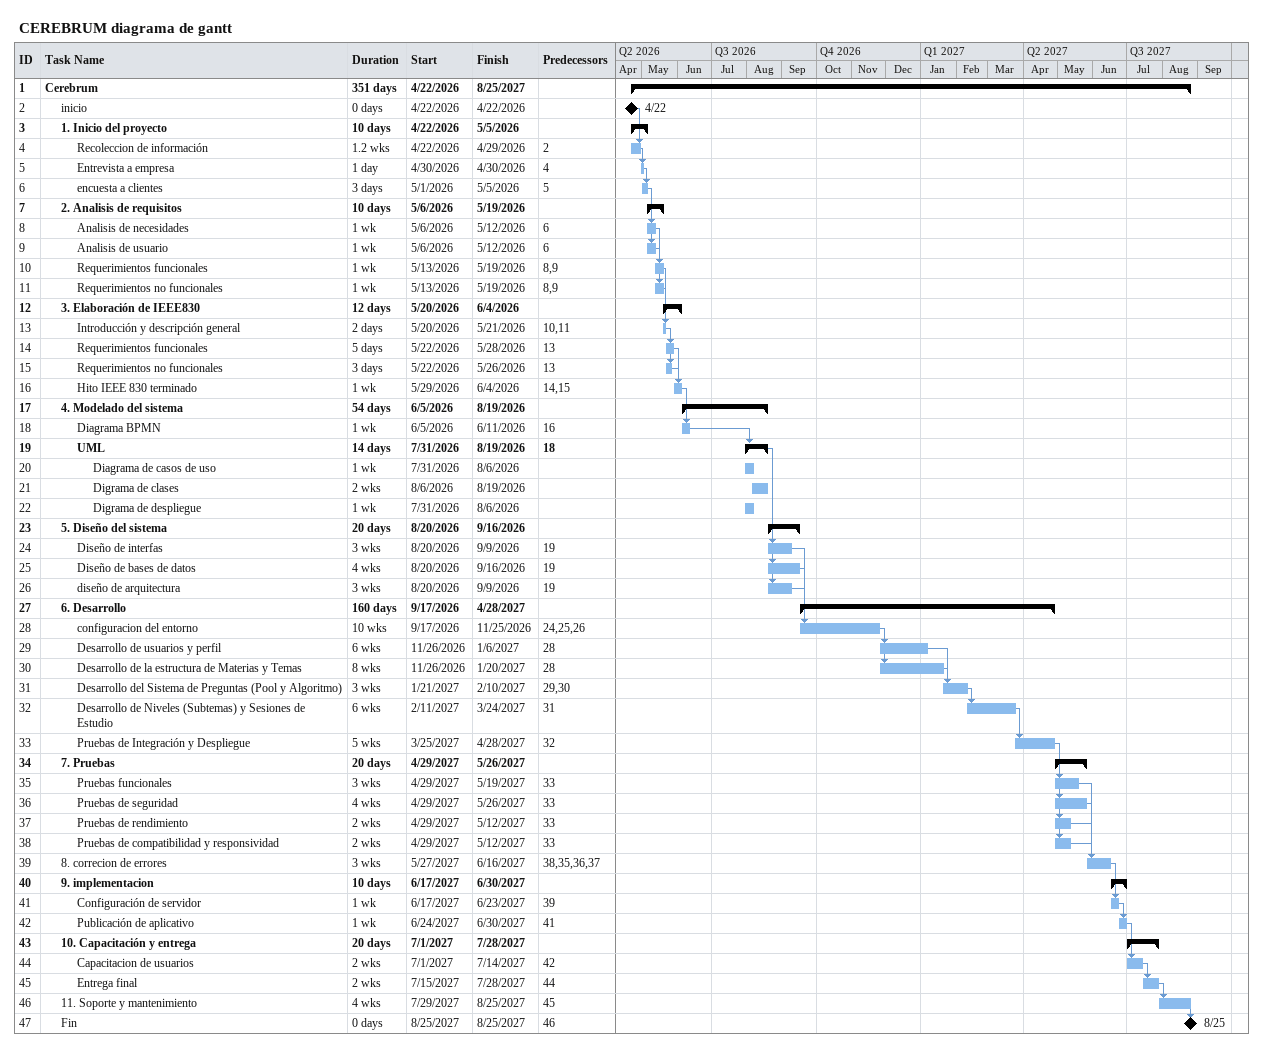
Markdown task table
CEREBRUM diagrama de gantt

| ID | Level | Task | Duration | Start | Finish | Predecessors |
|---|---|---|---|---|---|---|
| 1 | 1 | **Cerebrum** | 351d | 2026-04-22 | 2027-08-25 |  |
| 2 | 2 | inicio | 0d | 2026-04-22 | 2026-04-22 |  |
| 3 | 2 | **1. Inicio del proyecto** | 10d | 2026-04-22 | 2026-05-05 |  |
| 4 | 3 | Recoleccion de información | 1.2w | 2026-04-22 | 2026-04-29 | 2 |
| 5 | 3 | Entrevista a empresa | 1d | 2026-04-30 | 2026-04-30 | 4 |
| 6 | 3 | encuesta a clientes | 3d | 2026-05-01 | 2026-05-05 | 5 |
| 7 | 2 | **2. Analisis de requisitos** | 10d | 2026-05-06 | 2026-05-19 |  |
| 8 | 3 | Analisis de necesidades | 1w | 2026-05-06 | 2026-05-12 | 6 |
| 9 | 3 | Analisis de usuario | 1w | 2026-05-06 | 2026-05-12 | 6 |
| 10 | 3 | Requerimientos funcionales | 1w | 2026-05-13 | 2026-05-19 | 8, 9 |
| 11 | 3 | Requerimientos no funcionales | 1w | 2026-05-13 | 2026-05-19 | 8, 9 |
| 12 | 2 | **3. Elaboración de IEEE830** | 12d | 2026-05-20 | 2026-06-04 |  |
| 13 | 3 | Introducción y descripción general | 2d | 2026-05-20 | 2026-05-21 | 10, 11 |
| 14 | 3 | Requerimientos funcionales | 5d | 2026-05-22 | 2026-05-28 | 13 |
| 15 | 3 | Requerimientos no funcionales | 3d | 2026-05-22 | 2026-05-26 | 13 |
| 16 | 3 | Hito IEEE 830 terminado | 1w | 2026-05-29 | 2026-06-04 | 14, 15 |
| 17 | 2 | **4. Modelado del sistema** | 54d | 2026-06-05 | 2026-08-19 |  |
| 18 | 3 | Diagrama BPMN | 1w | 2026-06-05 | 2026-06-11 | 16 |
| 19 | 3 | **UML** | 14d | 2026-07-31 | 2026-08-19 | 18 |
| 20 | 4 | Diagrama de casos de uso | 1w | 2026-07-31 | 2026-08-06 |  |
| 21 | 4 | Digrama de clases | 2w | 2026-08-06 | 2026-08-19 |  |
| 22 | 4 | Digrama de despliegue | 1w | 2026-07-31 | 2026-08-06 |  |
| 23 | 2 | **5. Diseño del sistema** | 20d | 2026-08-20 | 2026-09-16 |  |
| 24 | 3 | Diseño de interfas | 3w | 2026-08-20 | 2026-09-09 | 19 |
| 25 | 3 | Diseño de bases de datos | 4w | 2026-08-20 | 2026-09-16 | 19 |
| 26 | 3 | diseño de arquitectura | 3w | 2026-08-20 | 2026-09-09 | 19 |
| 27 | 2 | **6. Desarrollo** | 160d | 2026-09-17 | 2027-04-28 |  |
| 28 | 3 | configuracion del entorno | 10w | 2026-09-17 | 2026-11-25 | 24, 25, 26 |
| 29 | 3 | Desarrollo de usuarios y perfil | 6w | 2026-11-26 | 2027-01-06 | 28 |
| 30 | 3 | Desarrollo de la estructura de Materias y Temas | 8w | 2026-11-26 | 2027-01-20 | 28 |
| 31 | 3 | Desarrollo del Sistema de Preguntas (Pool y Algoritmo) | 3w | 2027-01-21 | 2027-02-10 | 29, 30 |
| 32 | 3 | Desarrollo de Niveles (Subtemas) y Sesiones de Estudio | 6w | 2027-02-11 | 2027-03-24 | 31 |
| 33 | 3 | Pruebas de Integración y Despliegue | 5w | 2027-03-25 | 2027-04-28 | 32 |
| 34 | 2 | **7. Pruebas** | 20d | 2027-04-29 | 2027-05-26 |  |
| 35 | 3 | Pruebas funcionales | 3w | 2027-04-29 | 2027-05-19 | 33 |
| 36 | 3 | Pruebas de seguridad | 4w | 2027-04-29 | 2027-05-26 | 33 |
| 37 | 3 | Pruebas de rendimiento | 2w | 2027-04-29 | 2027-05-12 | 33 |
| 38 | 3 | Pruebas de compatibilidad y responsividad | 2w | 2027-04-29 | 2027-05-12 | 33 |
| 39 | 2 | 8. correcion de errores | 3w | 2027-05-27 | 2027-06-16 | 38, 35, 36, 37 |
| 40 | 2 | **9. implementacion** | 10d | 2027-06-17 | 2027-06-30 |  |
| 41 | 3 | Configuración de servidor | 1w | 2027-06-17 | 2027-06-23 | 39 |
| 42 | 3 | Publicación de aplicativo | 1w | 2027-06-24 | 2027-06-30 | 41 |
| 43 | 2 | **10. Capacitación y entrega** | 20d | 2027-07-01 | 2027-07-28 |  |
| 44 | 3 | Capacitacion de usuarios | 2w | 2027-07-01 | 2027-07-14 | 42 |
| 45 | 3 | Entrega final | 2w | 2027-07-15 | 2027-07-28 | 44 |
| 46 | 2 | 11. Soporte y mantenimiento | 4w | 2027-07-29 | 2027-08-25 | 45 |
| 47 | 2 | Fin | 0d | 2027-08-25 | 2027-08-25 | 46 |
